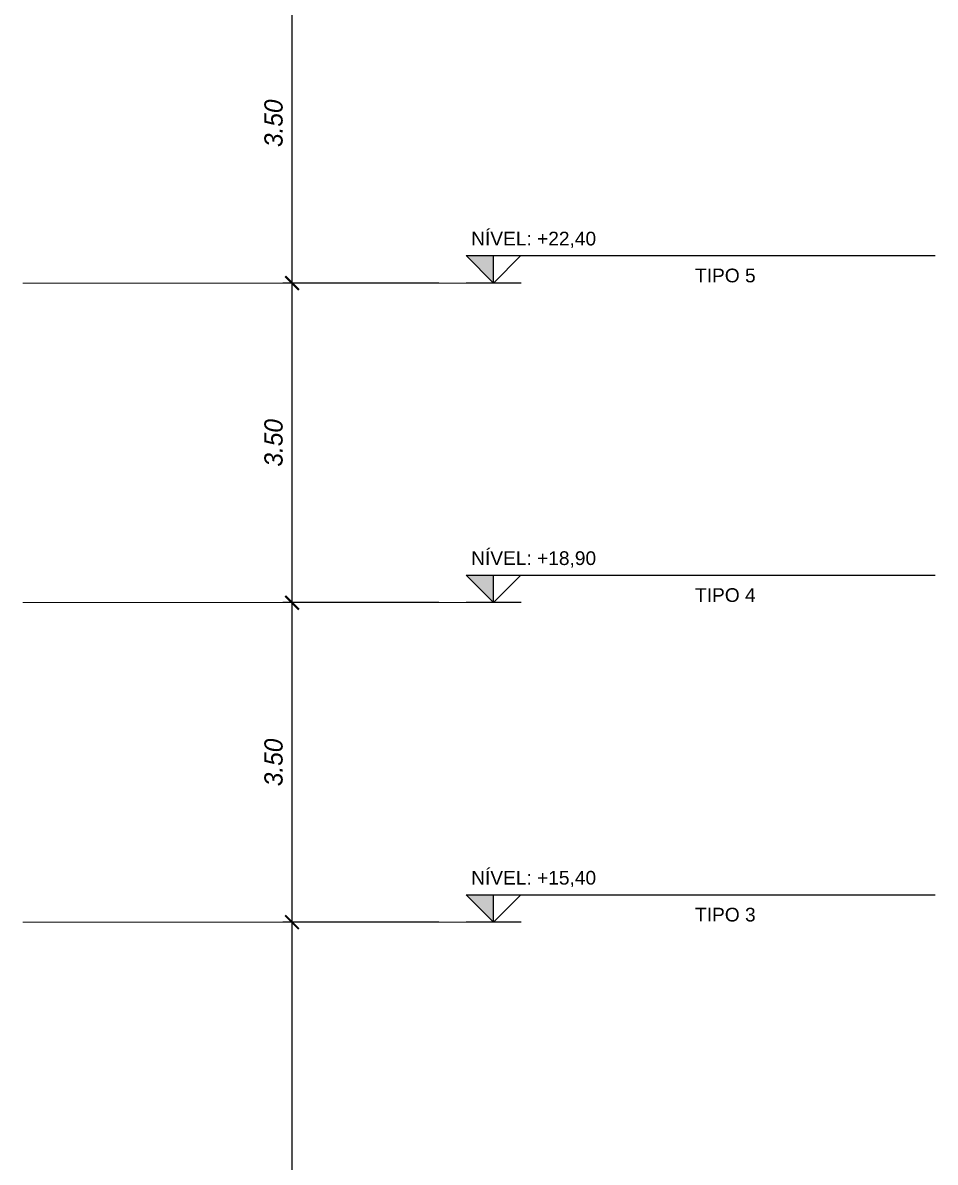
# Model space of a CAD drawing. Header units: millimetres. Extents: x 485872 to 486142, y -52344 to -52207.
# Drawn here: x 486128.14 to 486138.14, y -52326.51 to -52314.03 of the extents above; entities that cross this region are included whole.
import ezdxf
from ezdxf.enums import TextEntityAlignment as Align

# ---------------------------------------------------------------- set-up
doc = ezdxf.new("R2010")
doc.units = ezdxf.units.MM
doc.header["$LTSCALE"] = 15
doc.header["$PDMODE"] = 2
doc.header["$PDSIZE"] = -10
doc.layers.add('Text', color=3, linetype='Continuous')
doc.styles.add('DM-TXT-100', font='arial.ttf', dxfattribs={"height": 0.2})
doc.styles.add('PADRAO', font='arial.ttf', dxfattribs={"height": 0.1})
doc.styles.get("Standard").update_dxf_attribs({"font": ''})
doc.styles.get('Standard').set_extended_font_data('Flux Architect', italic=True)
doc.dimstyles.get("Standard").update_dxf_attribs({"dimtxt": 0.2, "dimasz": 0.15, "dimexe": 0.1, "dimexo": 0.3, "dimgap": 0.1, "dimtad": 1, "dimzin": 0, "dimdsep": 46, "dimtxsty": 'Standard', "dimblk": 'ARCHTICK', "dimcen": 0.09, "dimdle": 0.1, "dimclrd": 4, "dimclrt": 2, "dimadec": 0, "dimazin": 0, "dimtfac": 1, "dimtofl": 0, "dimtmove": 0, "dimatfit": 3, "dimfxl": 1, "dimtfillclr": 1, "dimtolj": 1, "dimtzin": 0, "dimarcsym": 1})

# ---------------------------------------------------------------- blocks, each defined once
blk = doc.blocks.new('_ArchTick')
at = {"color": 0, "const_width": 0.15}
blk.add_lwpolyline([(-0.5, -0.5), (0.5, 0.5)], dxfattribs=at)
blk = doc.blocks.new('*D177')
at = {"color": 4, "linetype": 'Continuous', "lineweight": -2, "transparency": 16777216}
blk.add_line((486131.089, -52330.977), (486131.089, -52323.777), dxfattribs=at)
at = {"color": 0, "linetype": 'Continuous', "lineweight": -2, "transparency": 16777216}
for p, q in [((486132.697, -52323.877), (486130.989, -52323.877)), ((486132.697, -52330.877), (486130.989, -52330.877))]:
    blk.add_line(p, q, dxfattribs=at)
at = {"layer": 'Defpoints', "color": 0, "linetype": 'Continuous', "lineweight": 13, "transparency": 16777216}
for p in [(486131.089, -52323.877), (486132.997, -52323.877), (486132.997, -52330.877)]:
    blk.add_point(p, dxfattribs=at)
at = {"color": 4, "linetype": 'Continuous', "lineweight": -2, "transparency": 16777216, "xscale": 0.15, "yscale": 0.15, "zscale": 0.15}
for p, rotation in [((486131.089, -52323.877), 90), ((486131.089, -52330.877), 270)]:
    blk.add_blockref('_ArchTick', p, dxfattribs=dict(at, rotation=rotation))
at = {"color": 2, "linetype": 'Continuous', "lineweight": 13, "transparency": 16777216, "insert": (486130.887, -52327.377), "char_height": 0.2, "attachment_point": 5, "rotation": 90}
blk.add_mtext('\\A1;7.00', dxfattribs=at)
blk = doc.blocks.new('*D178')
at = {"color": 4, "linetype": 'Continuous', "lineweight": -2, "transparency": 16777216}
blk.add_line((486131.089, -52323.977), (486131.089, -52320.277), dxfattribs=at)
at = {"color": 0, "linetype": 'Continuous', "lineweight": -2, "transparency": 16777216}
for p, q in [((486132.697, -52320.377), (486130.989, -52320.377)), ((486132.697, -52323.877), (486130.989, -52323.877))]:
    blk.add_line(p, q, dxfattribs=at)
at = {"layer": 'Defpoints', "color": 0, "linetype": 'Continuous', "lineweight": 13, "transparency": 16777216}
for p in [(486131.089, -52320.377), (486132.997, -52320.377), (486132.997, -52323.877)]:
    blk.add_point(p, dxfattribs=at)
at = {"color": 4, "linetype": 'Continuous', "lineweight": -2, "transparency": 16777216, "xscale": 0.15, "yscale": 0.15, "zscale": 0.15}
for p, rotation in [((486131.089, -52320.377), 90), ((486131.089, -52323.877), 270)]:
    blk.add_blockref('_ArchTick', p, dxfattribs=dict(at, rotation=rotation))
at = {"color": 2, "linetype": 'Continuous', "lineweight": 13, "transparency": 16777216, "insert": (486130.887, -52322.127), "char_height": 0.2, "attachment_point": 5, "rotation": 90}
blk.add_mtext('\\A1;3.50', dxfattribs=at)
blk = doc.blocks.new('*D179')
at = {"color": 4, "linetype": 'Continuous', "lineweight": -2, "transparency": 16777216}
blk.add_line((486131.089, -52320.477), (486131.089, -52316.777), dxfattribs=at)
at = {"color": 0, "linetype": 'Continuous', "lineweight": -2, "transparency": 16777216}
for p, q in [((486132.697, -52316.877), (486130.989, -52316.877)), ((486132.697, -52320.377), (486130.989, -52320.377))]:
    blk.add_line(p, q, dxfattribs=at)
at = {"layer": 'Defpoints', "color": 0, "linetype": 'Continuous', "lineweight": 13, "transparency": 16777216}
for p in [(486131.089, -52316.877), (486132.997, -52316.877), (486132.997, -52320.377)]:
    blk.add_point(p, dxfattribs=at)
at = {"color": 4, "linetype": 'Continuous', "lineweight": -2, "transparency": 16777216, "xscale": 0.15, "yscale": 0.15, "zscale": 0.15}
for p, rotation in [((486131.089, -52316.877), 90), ((486131.089, -52320.377), 270)]:
    blk.add_blockref('_ArchTick', p, dxfattribs=dict(at, rotation=rotation))
at = {"color": 2, "linetype": 'Continuous', "lineweight": 13, "transparency": 16777216, "insert": (486130.887, -52318.627), "char_height": 0.2, "attachment_point": 5, "rotation": 90}
blk.add_mtext('\\A1;3.50', dxfattribs=at)
blk = doc.blocks.new('*D180')
at = {"color": 4, "linetype": 'Continuous', "lineweight": -2, "transparency": 16777216}
blk.add_line((486131.089, -52316.977), (486131.089, -52313.277), dxfattribs=at)
at = {"color": 0, "linetype": 'Continuous', "lineweight": -2, "transparency": 16777216}
for p, q in [((486132.697, -52313.377), (486130.989, -52313.377)), ((486132.697, -52316.877), (486130.989, -52316.877))]:
    blk.add_line(p, q, dxfattribs=at)
at = {"layer": 'Defpoints', "color": 0, "linetype": 'Continuous', "lineweight": 13, "transparency": 16777216}
for p in [(486131.089, -52313.377), (486132.997, -52313.377), (486132.997, -52316.877)]:
    blk.add_point(p, dxfattribs=at)
at = {"color": 4, "linetype": 'Continuous', "lineweight": -2, "transparency": 16777216, "xscale": 0.15, "yscale": 0.15, "zscale": 0.15}
for p, rotation in [((486131.089, -52313.377), 90), ((486131.089, -52316.877), 270)]:
    blk.add_blockref('_ArchTick', p, dxfattribs=dict(at, rotation=rotation))
at = {"color": 2, "linetype": 'Continuous', "lineweight": 13, "transparency": 16777216, "insert": (486130.887, -52315.127), "char_height": 0.2, "attachment_point": 5, "rotation": 90}
blk.add_mtext('\\A1;3.50', dxfattribs=at)
blk = doc.blocks.new('SIMBOLO NIVEL CORTE')
blk.add_hatch(color=1).paths.add_polyline_path([(0.3, 0.3), (0, 0.3), (0, 0)])
at = {"color": 1}
for p, q in [((0.301, 0.3), (-4.838, 0.3)), ((0, 0), (0, 0.3)), ((-0.301, 0), (0.301, 0))]:
    blk.add_line(p, q, dxfattribs=at)
blk.add_lwpolyline([(-0.3, 0.3), (0, 0), (0.3, 0.3)], dxfattribs=at)
at = {"layer": 'Text'}
for tag, p, height, style in [('PAVIMENTOXX', (-4.838, 0.412), 0.22, 'PADRAO'), ('PAVIMENTOXXXXX', (-4.838, 0.008), 0.18, 'DM-TXT-100')]:
    blk.add_attdef(tag, p, '', height=height, dxfattribs=dict(at, style=style))
at = {"layer": 'Text', "style": 'DM-TXT-100'}
blk.add_attdef('NIVELXXXXX', text='', height=0.18, dxfattribs=at).set_placement((0.246, 0.412), align=Align.RIGHT)

msp = doc.modelspace()

# ---------------------------------------------------------------- linework, layer by layer
at = {"linetype": 'Continuous', "lineweight": 13}
for points in [[(486132.997, -52316.877), (486128.139, -52316.877)], [(486132.997, -52320.377), (486128.139, -52320.377)], [(486132.997, -52323.877), (486128.139, -52323.877)]]:
    msp.add_lwpolyline(points, dxfattribs=at)

# ---------------------------------------------------------------- block references
at = {"layer": 'Text', "linetype": 'Continuous', "lineweight": 13}
ref = msp.add_blockref('SIMBOLO NIVEL CORTE', (486133.297, -52316.877), dxfattribs=dict(at, xscale=-1))
ref.add_attrib('NIVELXXXXX', 'NÍVEL: +22,40', dxfattribs={"layer": '0', "height": 0.15, "style": 'DM-TXT-100'}).set_placement((486134.42, -52316.465), align=Align.RIGHT)
ref.add_attrib('PAVIMENTOXXXXX', 'TIPO 5', (486135.504, -52316.869), dxfattribs={"layer": '0', "height": 0.15, "style": 'DM-TXT-100'})
ref = msp.add_blockref('SIMBOLO NIVEL CORTE', (486133.297, -52320.377), dxfattribs=dict(at, xscale=-1))
ref.add_attrib('NIVELXXXXX', 'NÍVEL: +18,90', dxfattribs={"layer": '0', "height": 0.15, "style": 'DM-TXT-100'}).set_placement((486134.42, -52319.965), align=Align.RIGHT)
ref.add_attrib('PAVIMENTOXXXXX', 'TIPO 4', (486135.504, -52320.369), dxfattribs={"layer": '0', "height": 0.15, "style": 'DM-TXT-100'})
ref = msp.add_blockref('SIMBOLO NIVEL CORTE', (486133.297, -52323.877), dxfattribs=dict(at, xscale=-1))
ref.add_attrib('NIVELXXXXX', 'NÍVEL: +15,40', dxfattribs={"layer": '0', "height": 0.15, "style": 'DM-TXT-100'}).set_placement((486134.42, -52323.465), align=Align.RIGHT)
ref.add_attrib('PAVIMENTOXXXXX', 'TIPO 3', (486135.504, -52323.869), dxfattribs={"layer": '0', "height": 0.15, "style": 'DM-TXT-100'})

# ---------------------------------------------------------------- dimensions: what is measured, and where the dimension line sits
at = {"linetype": 'Continuous', "lineweight": 13}
for base, p1, p2, picture, middle in [((486131.089, -52313.377), (486132.997, -52316.877), (486132.997, -52313.377), '*D180', (486130.887, -52315.127)), ((486131.089, -52316.877), (486132.997, -52320.377), (486132.997, -52316.877), '*D179', (486130.887, -52318.627)), ((486131.089, -52320.377), (486132.997, -52323.877), (486132.997, -52320.377), '*D178', (486130.887, -52322.127)), ((486131.089, -52323.877), (486132.997, -52330.877), (486132.997, -52323.877), '*D177', (486130.887, -52327.377))]:
    dim = msp.add_linear_dim(base=base, p1=p1, p2=p2, angle=90, dimstyle='Standard', override={"dimtmove": 1}, dxfattribs=at)
    dim.commit()
    dim.dimension.update_dxf_attribs({"geometry": picture, "text_midpoint": middle})

doc.saveas('drawing.dxf')
